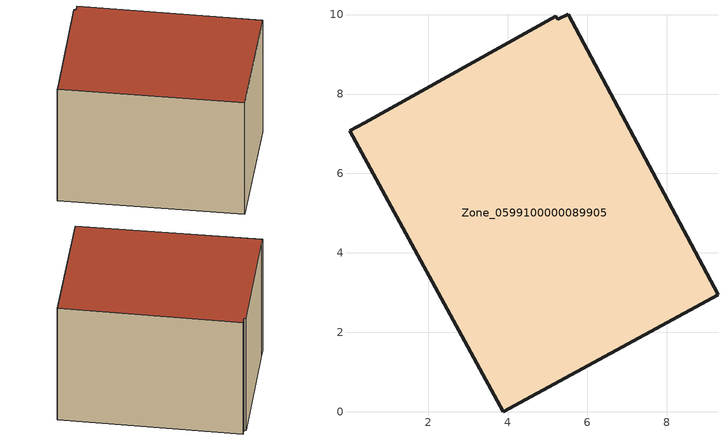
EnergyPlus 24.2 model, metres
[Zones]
Zone_0599100000089905
 floor ground (C_G): 0.4,7.28 5.21,9.96 5.26,9.88 5.52,10.01 9.29,2.95 3.89,0 0.02,7.08 z0
 wall outside (C_F): 0.02,7.08 3.89,0 9.29,2.95 5.52,10.01 5.26,9.88 5.21,9.96 0.4,7.28 0.02,7.08 z0:5.83
 roof outside (C_R): 5.21,9.96 0.4,7.28 0.02,7.08 3.89,0 9.29,2.95 5.52,10.01 5.26,9.88 z5.83
[BUILDING]
Pand.0599100000089905: North Axis=0; Terrain=City; Loads Convergence Tolerance Value=0.04; Temperature Convergence Tolerance Value=0.4; Solar Distribution=FullExterior; Maximum Number of Warmup Days=25; Minimum Number of Warmup Days=1
[Site:Location]
Rotterdam.The.Hague.AP_ZH_NLD Design_Conditions: Latitude=51.96; Longitude=4.45; Time Zone=1; Elevation=-4.5
[SITE:GROUNDTEMPERATURE:BUILDINGSURFACE]
18, 18, 18, 18, 18, 18, 18, 18, 18, 18, 18, 18
[MATERIAL] Thermal Absorptance=0.9; Solar Absorptance=0.7; Visible Absorptance=0.7
Name | Roughness | Thickness | Conductivity | Density | Specific Heat
G.TC.1946-1964 | MediumSmooth | 0.15 | 1 | 540 | 1210
F.TC.1946-1964 | Rough | 0.3 | 0.857143 | 1920 | 840
R.TC.1946-1964 | MediumRough | 0.2 | 0.235294 | 1500 | 1000
[CONSTRUCTION]
C_G: G.TC.1946-1964
C_F: F.TC.1946-1964
C_R: R.TC.1946-1964
[ZONE]
Zone_0599100000089905: Type=1; Multiplier=1; Ceiling Height=Autocalculate; Volume=Autocalculate; Floor Area=autocalculate; Part of Total Floor Area=Yes
[ZONEINFILTRATION:DESIGNFLOWRATE]
Infil_Zone_0599100000089905: Zone or ZoneList or Space or SpaceList=Zone_0599100000089905; Schedule=AlwaysOn; Design Flow Rate Calculation Method=Flow/Area; Flow Rate per Floor Area=0.003; Constant Term Coefficient=1; Temperature Term Coefficient=0; Velocity Term Coefficient=0; Velocity Squared Term Coefficient=0
[HVACTEMPLATE:ZONE:IDEALLOADSAIRSYSTEM]
Zone_0599100000089905: Maximum Heating Supply Air Temperature=50; Minimum Cooling Supply Air Temperature=13; Maximum Heating Supply Air Humidity Ratio=0.0156; Minimum Cooling Supply Air Humidity Ratio=0.0077; Heating Limit=NoLimit; Cooling Limit=NoLimit; Dehumidification Control Type=ConstantSensibleHeatRatio; Cooling Sensible Heat Ratio=0.7; Dehumidification Setpoint=60; Humidification Control Type=None; Humidification Setpoint=30; Outdoor Air Method=None; Outdoor Air Flow Rate per Person=0.00944; Outdoor Air Flow Rate per Zone Floor Area=0; Outdoor Air Flow Rate per Zone=0; Demand Controlled Ventilation Type=None; Outdoor Air Economizer Type=NoEconomizer; Heat Recovery Type=None; Sensible Heat Recovery Effectiveness=0.7; Latent Heat Recovery Effectiveness=0.65
[ZONECONTROL:THERMOSTAT]
ThermostatControl_Zone_0599100000089905: Zone or ZoneList=Zone_0599100000089905; Control Type Schedule=DualSetpointControlType; Control 1=Thermostat_Zone_0599100000089905; Temperature Difference Between Cutout And Setpoint=0
[THERMOSTATSETPOINT:DUALSETPOINT]
Thermostat_Zone_0599100000089905: Heating Setpoint Temperature Schedule=HeatingSetpoint_Zone_0599100000089905; Cooling Setpoint Temperature Schedule=CoolingSetpoint_Zone_0599100000089905
[SCHEDULE:COMPACT]
HeatingSetpoint_Zone_0599100000089905: Through: 12/31, For: AllDays, Until: 24:00, 21
CoolingSetpoint_Zone_0599100000089905: Through: 12/31, For: AllDays, Until: 24:00, 24
DualSetpointControlType: Through: 12/31, For: AllDays, Until: 24:00, 4
AlwaysOn: Through: 12/31, For: AllDays, Until: 24:00, 1
